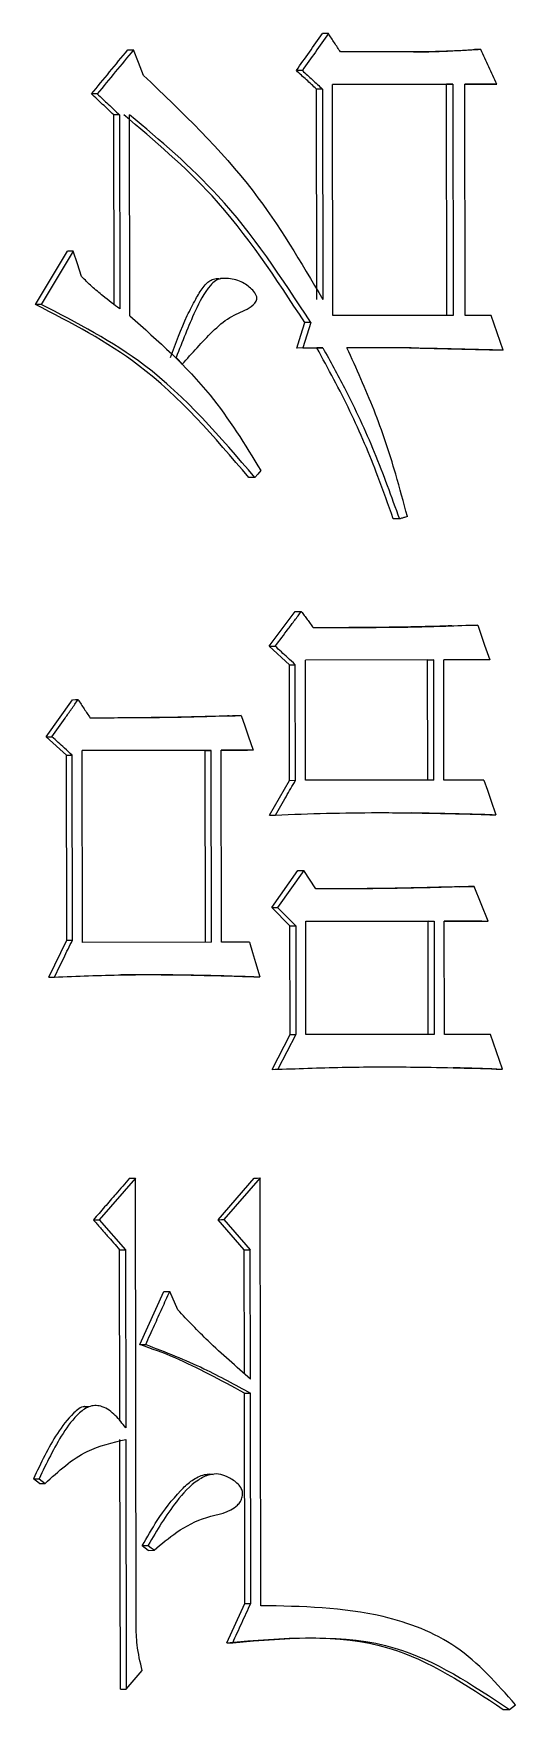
# Model space of a CAD drawing. Header units: millimetres. Extents: x 2384 to 4064, y 886 to 2074.
# Drawn here: x 2949.31 to 2951.57, y 1065.26 to 1073.1 of the extents above; entities that cross this region are included whole.
import ezdxf

# ---------------------------------------------------------------- set-up
doc = ezdxf.new("R2010")
doc.units = ezdxf.units.MM

msp = doc.modelspace()

# ---------------------------------------------------------------- linework, layer by layer
at = {"color": 7, "linetype": 'Continuous', "lineweight": 25}
for p, q in [((2951.1069, 1073.0147), (2950.7502, 1073.0143)), ((2951.4069, 1073.0258), (2951.3779, 1073.0256)), ((2950.6395, 1071.8565), (2950.6378, 1072.8409)), ((2950.6659, 1072.8411), (2950.6676, 1071.8567)), ((2950.7128, 1072.8628), (2951.276, 1072.8634)), ((2951.2472, 1072.8632), (2950.7128, 1072.8626)), ((2950.7147, 1071.7811), (2950.7128, 1072.8628)), ((2951.249, 1071.7815), (2951.2472, 1072.8632)), ((2951.276, 1072.8634), (2951.2778, 1071.7817)), ((2951.3322, 1072.8635), (2951.4822, 1072.8637)), ((2951.3341, 1071.7818), (2951.3322, 1072.8635)), ((2951.4531, 1072.8634), (2951.3322, 1072.8633)), ((2949.6898, 1071.833), (2949.6883, 1072.7208)), ((2949.7151, 1072.721), (2949.7166, 1071.8123)), ((2949.7638, 1071.7798), (2949.7622, 1072.721)), ((2950.2159, 1071.9549), (2950.1881, 1071.9546)), ((2949.3484, 1071.8335), (2949.3221, 1071.8332)), ((2950.6113, 1071.7484), (2950.5833, 1071.7481)), ((2951.2778, 1071.7817), (2950.7147, 1071.7811)), ((2951.4559, 1071.7819), (2951.3341, 1071.7818)), ((2950.5739, 1071.6294), (2950.546, 1071.6292)), ((2950.6399, 1071.6293), (2950.546, 1071.6292)), ((2950.5739, 1071.6294), (2950.6679, 1071.6296)), ((2950.6679, 1071.6296), (2950.6399, 1071.6293)), ((2951.0811, 1071.63), (2950.7807, 1071.6297)), ((2951.0526, 1071.6298), (2950.7808, 1071.6295)), ((2951.0811, 1071.63), (2951.0525, 1071.6298)), ((2950.3492, 1071.0234), (2950.3216, 1071.0232)), ((2951.0262, 1070.8295), (2950.9977, 1070.8293)), ((2950.4169, 1070.2336), (2950.5387, 1070.396)), ((2951.223, 1070.328), (2951.3638, 1070.3321)), ((2951.3638, 1070.3321), (2951.3928, 1070.3323)), ((2950.4169, 1070.2336), (2950.4447, 1070.2339)), ((2950.511, 1070.1472), (2950.4169, 1070.2336)), ((2951.1868, 1070.1698), (2950.5858, 1070.1691)), ((2951.1581, 1070.1696), (2950.5858, 1070.1689)), ((2950.5868, 1069.6066), (2950.5858, 1070.1691)), ((2951.1581, 1070.1696), (2951.1868, 1070.1698)), ((2951.159, 1069.6071), (2951.1581, 1070.1696)), ((2951.1878, 1069.6073), (2951.1868, 1070.1698)), ((2951.4493, 1070.1701), (2951.2337, 1070.1699)), ((2951.2346, 1069.6074), (2951.2337, 1070.1699)), ((2951.4202, 1070.1699), (2951.2337, 1070.1697)), ((2951.4493, 1070.1701), (2951.4202, 1070.1699)), ((2950.511, 1070.1472), (2950.5388, 1070.1474)), ((2950.5119, 1069.6063), (2950.511, 1070.1472)), ((2950.5398, 1069.6066), (2950.5388, 1070.1474)), ((2949.3727, 1069.8105), (2949.495, 1069.9837)), ((2950.2182, 1069.9078), (2950.2577, 1069.9089)), ((2950.2577, 1069.9089), (2950.2852, 1069.9092)), ((2949.3727, 1069.8105), (2949.3991, 1069.8107)), ((2949.4672, 1069.7241), (2949.3727, 1069.8105)), ((2949.4672, 1069.7241), (2949.4937, 1069.7243)), ((2949.4687, 1068.8587), (2949.4672, 1069.7241)), ((2949.4952, 1068.8589), (2949.4937, 1069.7243)), ((2950.1443, 1069.7467), (2949.5409, 1069.746)), ((2950.1169, 1069.7465), (2949.5409, 1069.7458)), ((2949.5424, 1068.8482), (2949.5409, 1069.746)), ((2950.1169, 1069.7465), (2950.1443, 1069.7467)), ((2950.1185, 1068.8487), (2950.1169, 1069.7465)), ((2950.1458, 1068.8489), (2950.1443, 1069.7467)), ((2950.342, 1069.747), (2950.1914, 1069.7468)), ((2950.1929, 1068.849), (2950.1914, 1069.7468)), ((2950.3144, 1069.7467), (2950.1914, 1069.7466)), ((2950.342, 1069.747), (2950.3144, 1069.7467)), ((2950.4183, 1069.444), (2950.5119, 1069.6063)), ((2950.5119, 1069.6063), (2950.5398, 1069.6066)), ((2951.1878, 1069.6073), (2950.5868, 1069.6066)), ((2951.4221, 1069.6076), (2951.2346, 1069.6074)), ((2951.4495, 1069.4452), (2951.4786, 1069.4454)), ((2950.4284, 1069.0113), (2950.5502, 1069.1845)), ((2950.5781, 1069.1847), (2950.4561, 1069.0115)), ((2950.6347, 1069.0983), (2950.5781, 1069.1847)), ((2951.3064, 1069.1086), (2951.3472, 1069.1097)), ((2951.442, 1068.9478), (2951.3761, 1069.11)), ((2950.5131, 1068.9249), (2950.4284, 1069.0113)), ((2950.4561, 1069.0115), (2950.5409, 1068.9251)), ((2950.5139, 1068.4164), (2950.5131, 1068.9249)), ((2950.5409, 1068.9251), (2950.5418, 1068.4167)), ((2950.5879, 1068.9468), (2951.1889, 1068.9475)), ((2951.1602, 1068.9472), (2950.5879, 1068.9466)), ((2950.5888, 1068.4167), (2950.5879, 1068.9468)), ((2951.1602, 1068.9472), (2951.1889, 1068.9475)), ((2951.1611, 1068.4172), (2951.1602, 1068.9472)), ((2951.1889, 1068.9475), (2951.1898, 1068.4174)), ((2951.2358, 1068.9475), (2951.442, 1068.9478)), ((2951.2367, 1068.4175), (2951.2358, 1068.9475)), ((2951.4129, 1068.9475), (2951.2358, 1068.9473)), ((2951.4129, 1068.9475), (2951.442, 1068.9478)), ((2949.3841, 1068.6855), (2949.4687, 1068.8587)), ((2949.4687, 1068.8587), (2949.4952, 1068.8589)), ((2950.1458, 1068.8489), (2949.5424, 1068.8482)), ((2950.3247, 1068.8491), (2950.1929, 1068.849)), ((2950.3444, 1068.6867), (2950.372, 1068.6869)), ((2950.4297, 1068.2541), (2950.5139, 1068.4164)), ((2950.5418, 1068.4167), (2950.4574, 1068.2543)), ((2950.5139, 1068.4164), (2950.5418, 1068.4167)), ((2951.1898, 1068.4174), (2950.5888, 1068.4167)), ((2951.4523, 1068.4177), (2951.2367, 1068.4175)), ((2951.5087, 1068.2555), (2951.4523, 1068.4177)), ((2951.4796, 1068.2553), (2951.5087, 1068.2555)), ((2949.7896, 1067.7451), (2949.6201, 1067.5502)), ((2949.7931, 1065.6574), (2949.7896, 1067.7451)), ((2950.1771, 1067.5507), (2950.346, 1067.7456)), ((2950.3736, 1067.7458), (2950.2045, 1067.5509)), ((2950.377, 1065.7446), (2950.3736, 1067.7458)), ((2949.6201, 1067.5502), (2949.743, 1067.4097)), ((2950.2996, 1067.4102), (2950.1771, 1067.5507)), ((2950.2045, 1067.5509), (2950.3271, 1067.4104)), ((2949.7175, 1066.6088), (2949.7162, 1067.4095)), ((2949.743, 1067.4097), (2949.7444, 1066.5768)), ((2950.3005, 1066.8291), (2950.2996, 1067.4102)), ((2950.3282, 1066.8046), (2950.3271, 1067.4104)), ((2949.8111, 1066.9661), (2949.9237, 1067.215)), ((2949.9886, 1067.1288), (2949.9508, 1067.2153)), ((2949.8111, 1066.9661), (2949.8381, 1066.9663)), ((2950.3007, 1066.7395), (2950.3283, 1066.7397)), ((2950.3024, 1065.7551), (2950.3007, 1066.7395)), ((2950.33, 1065.7554), (2950.3283, 1066.7397)), ((2949.5718, 1066.6752), (2949.5452, 1066.675)), ((2949.7197, 1065.3542), (2949.7177, 1066.5225)), ((2949.7445, 1066.5227), (2949.7465, 1065.3544)), ((2949.3126, 1066.3381), (2949.3389, 1066.3383)), ((2949.341, 1066.3165), (2949.3126, 1066.3381)), ((2949.3389, 1066.3383), (2949.3673, 1066.3167)), ((2950.1397, 1066.3575), (2950.112, 1066.3572)), ((2949.341, 1066.3165), (2949.3673, 1066.3167)), ((2949.849, 1066.0253), (2949.8221, 1066.025)), ((2949.8504, 1066.0034), (2949.8221, 1066.025)), ((2949.8503, 1066.0035), (2949.8773, 1066.0037)), ((2950.2181, 1065.5712), (2950.3024, 1065.7551)), ((2950.3024, 1065.7551), (2950.33, 1065.7554)), ((2950.2181, 1065.5712), (2950.2456, 1065.5714)), ((2949.7465, 1065.3544), (2949.8218, 1065.4411)), ((2949.7197, 1065.3542), (2949.7465, 1065.3544)), ((2951.5419, 1065.2592), (2951.57, 1065.2808))]:
    msp.add_line(p, q, dxfattribs=at)
at = {"color": 7, "linetype": 'Continuous', "lineweight": 25, "flags": 128}
for points in [[(2950.6936, 1073.1007), (2950.6779, 1073.1006), (2950.6656, 1073.1005)], [(2949.7537, 1073.0237), (2949.7688, 1073.0238), (2949.7806, 1073.0239)], [(2949.8279, 1072.905), (2949.8043, 1072.9645), (2949.7806, 1073.0239)], [(2950.5717, 1072.9275), (2950.5561, 1072.9274), (2950.5438, 1072.9273)], [(2950.6659, 1072.8411), (2950.6502, 1072.841), (2950.6378, 1072.8409)], [(2951.276, 1072.8634), (2951.2598, 1072.8633), (2951.2472, 1072.8632)], [(2951.4822, 1072.8637), (2951.4659, 1072.8635), (2951.4531, 1072.8634)], [(2949.6111, 1072.8182), (2949.5962, 1072.8181), (2949.5845, 1072.818)], [(2949.7151, 1072.721), (2949.7001, 1072.7209), (2949.6883, 1072.7208)], [(2949.4991, 1072.0825), (2949.4843, 1072.0824), (2949.4726, 1072.0823)], [(2949.5371, 1071.9636), (2949.5181, 1072.023), (2949.4991, 1072.0825)], [(2950.546, 1071.6292), (2950.5647, 1071.6887), (2950.5833, 1071.7481)], [(2950.6113, 1071.7484), (2950.5926, 1071.689), (2950.5739, 1071.6294)], [(2951.5124, 1071.6197), (2951.4841, 1071.7008), (2951.4559, 1071.7819)], [(2950.0094, 1071.553), (2950.0021, 1071.5613), (2949.9915, 1071.5734), (2949.981, 1071.5855)], [(2951.5124, 1071.6197), (2951.4961, 1071.6196), (2951.4832, 1071.6195)], [(2950.3773, 1071.0558), (2950.3633, 1071.0396), (2950.3492, 1071.0234)], [(2950.5387, 1070.396), (2950.5544, 1070.3962), (2950.5666, 1070.3963)], [(2951.3928, 1070.3323), (2951.4091, 1070.2853), (2951.4255, 1070.2383), (2951.4493, 1070.1701)], [(2949.495, 1069.9837), (2949.5099, 1069.9839), (2949.5216, 1069.984)], [(2950.2852, 1069.9092), (2950.3017, 1069.8622), (2950.3181, 1069.8152), (2950.342, 1069.747)], [(2951.4221, 1069.6076), (2951.4385, 1069.5606), (2951.4549, 1069.5136), (2951.4786, 1069.4454)], [(2950.4183, 1069.444), (2950.4338, 1069.4441), (2950.446, 1069.4442)], [(2950.5502, 1069.1845), (2950.5658, 1069.1846), (2950.5781, 1069.1847)], [(2951.3472, 1069.1097), (2951.3634, 1069.1099), (2951.3761, 1069.11)], [(2950.4284, 1069.0113), (2950.4439, 1069.0114), (2950.4561, 1069.0115)], [(2950.5131, 1068.9249), (2950.5287, 1068.925), (2950.5409, 1068.9251)], [(2950.3247, 1068.8491), (2950.3387, 1068.8013), (2950.3526, 1068.7534), (2950.372, 1068.6869)], [(2949.3841, 1068.6855), (2949.3989, 1068.6857), (2949.4105, 1068.6858)], [(2950.4297, 1068.2541), (2950.4452, 1068.2542), (2950.4574, 1068.2543)], [(2949.7627, 1067.7449), (2949.7777, 1067.745), (2949.7896, 1067.7451)], [(2950.346, 1067.7456), (2950.3615, 1067.7457), (2950.3736, 1067.7458)], [(2949.5934, 1067.55), (2949.6084, 1067.5501), (2949.6201, 1067.5502)], [(2950.1771, 1067.5507), (2950.1925, 1067.5508), (2950.2045, 1067.5509)], [(2949.7162, 1067.4095), (2949.7312, 1067.4096), (2949.743, 1067.4097)], [(2950.2996, 1067.4102), (2950.315, 1067.4103), (2950.3271, 1067.4104)], [(2949.9237, 1067.215), (2949.9388, 1067.2152), (2949.9508, 1067.2153)], [(2949.8774, 1066.0037), (2949.8632, 1066.0145), (2949.8491, 1066.0253)], [(2951.5128, 1065.259), (2951.5234, 1065.259), (2951.5327, 1065.2591), (2951.5419, 1065.2592)]]:
    msp.add_lwpolyline(points, dxfattribs=at)
at = {"color": 7, "linetype": 'Continuous', "lineweight": 25}
for points, knots in [([(2950.5438, 1072.9273), (2950.5641, 1072.9562), (2950.6047, 1073.0139), (2950.6453, 1073.0716), (2950.6656, 1073.1005)], [0, 0, 0, 0, 0.5, 1, 1, 1, 1]), ([(2950.6936, 1073.1007), (2950.6733, 1073.0719), (2950.6327, 1073.0141), (2950.592, 1072.9564), (2950.5717, 1072.9275)], [0, 0, 0, 0, 0.5, 1, 1, 1, 1]), ([(2950.7502, 1073.0143), (2950.7407, 1073.0287), (2950.7219, 1073.0575), (2950.703, 1073.0863), (2950.6936, 1073.1007)], [0, 0, 0, 0, 0.5000002, 1, 1, 1, 1]), ([(2949.5845, 1072.818), (2949.6127, 1072.8523), (2949.6691, 1072.9209), (2949.7255, 1072.9894), (2949.7537, 1073.0237)], [0, 0, 0, 0, 0.5, 1, 1, 1, 1]), ([(2949.7806, 1073.0239), (2949.7524, 1072.9897), (2949.6959, 1072.9211), (2949.6394, 1072.8525), (2949.6111, 1072.8182)], [0, 0, 0, 0, 0.5, 1, 1, 1, 1]), ([(2951.0921, 1073.0147), (2951.1197, 1073.015), (2951.1813, 1073.0156), (2951.2765, 1073.0196), (2951.3441, 1073.0236), (2951.3779, 1073.0256)], [0, 0, 0, 0, 0.289748, 0.644811, 1, 1, 1, 1]), ([(2951.4069, 1073.0258), (2951.3745, 1073.0239), (2951.3083, 1073.02), (2951.2083, 1073.0157), (2951.1407, 1073.015), (2951.1069, 1073.0147)], [0, 0, 0, 0, 0.325196, 0.662509, 1, 1, 1, 1]), ([(2951.4822, 1072.8637), (2951.4696, 1072.8907), (2951.4445, 1072.9448), (2951.4195, 1072.9988), (2951.4069, 1073.0258)], [0, 0, 0, 0, 0.499999, 1, 1, 1, 1]), ([(2950.6378, 1072.8409), (2950.6222, 1072.8553), (2950.5908, 1072.8841), (2950.5595, 1072.9129), (2950.5438, 1072.9273)], [0, 0, 0, 0, 0.5, 1, 1, 1, 1]), ([(2950.5717, 1072.9275), (2950.5874, 1072.9131), (2950.6188, 1072.8843), (2950.6502, 1072.8555), (2950.6659, 1072.8411)], [0, 0, 0, 0, 0.499998, 1, 1, 1, 1]), ([(2949.8279, 1072.905), (2950.0088, 1072.7324), (2950.3347, 1072.4217), (2950.565, 1072.0306), (2950.6674, 1071.8566)], [0, 0, 0, 0, 0.555354, 1, 1, 1, 1]), ([(2949.6883, 1072.7208), (2949.671, 1072.737), (2949.6364, 1072.7694), (2949.6018, 1072.8018), (2949.5845, 1072.818)], [0, 0, 0, 0, 0.5, 1, 1, 1, 1]), ([(2949.6111, 1072.8182), (2949.6285, 1072.802), (2949.6631, 1072.7696), (2949.6978, 1072.7372), (2949.7151, 1072.721)], [0, 0, 0, 0, 0.499998, 1, 1, 1, 1]), ([(2950.5833, 1071.7481), (2950.4483, 1071.955), (2950.2093, 1072.3211), (2949.879, 1072.5996), (2949.7354, 1072.7207)], [0, 0, 0, 0, 0.565057, 1, 1, 1, 1]), ([(2950.6113, 1071.7484), (2950.4761, 1071.9553), (2950.2367, 1072.3214), (2949.9061, 1072.5999), (2949.7622, 1072.721)], [0, 0, 0, 0, 0.564995, 1, 1, 1, 1]), ([(2949.3221, 1071.8333), (2949.3472, 1071.8748), (2949.3974, 1071.9578), (2949.4475, 1072.0408), (2949.4726, 1072.0823)], [0, 0, 0, 0, 0.5, 1, 1, 1, 1]), ([(2949.4991, 1072.0825), (2949.474, 1072.041), (2949.4238, 1071.958), (2949.3736, 1071.875), (2949.3485, 1071.8335)], [0, 0, 0, 0, 0.5, 1, 1, 1, 1]), ([(2949.7166, 1071.8123), (2949.6901, 1071.8323), (2949.6456, 1071.8657), (2949.5859, 1071.9165), (2949.5534, 1071.9479), (2949.5371, 1071.9636)], [0, 0, 0, 0, 0.424754, 0.712014, 1, 1, 1, 1]), ([(2949.9538, 1071.5853), (2949.9785, 1071.6513), (2950.0135, 1071.7446), (2950.0684, 1071.8523), (2950.0999, 1071.9049), (2950.1259, 1071.9367), (2950.1496, 1071.951), (2950.1707, 1071.9558), (2950.1835, 1071.9538), (2950.1881, 1071.9531)], [0, 0, 0, 0, 0.457571, 0.647016, 0.786989, 0.85861, 0.913637, 0.968567, 1, 1, 1, 1]), ([(2950.0094, 1071.553), (2950.0554, 1071.605), (2950.1244, 1071.683), (2950.2254, 1071.7754), (2950.3003, 1071.8021), (2950.3432, 1071.8291), (2950.356, 1071.848), (2950.359, 1071.8582), (2950.3581, 1071.8698), (2950.3508, 1071.8865), (2950.3281, 1071.913), (2950.2837, 1071.9437), (2950.2309, 1071.9558), (2950.1892, 1071.9549), (2950.1618, 1071.9441), (2950.1159, 1071.8964), (2950.0542, 1071.7744), (2950.0091, 1071.6582), (2949.9809, 1071.5855)], [0, 0, 0, 0, 0.187598, 0.281274, 0.363559, 0.404897, 0.415316, 0.423913, 0.432539, 0.445487, 0.471594, 0.525453, 0.589419, 0.616919, 0.639174, 0.667929, 0.792359, 1, 1, 1, 1]), ([(2950.3216, 1071.0232), (2950.1599, 1071.2125), (2949.8742, 1071.5473), (2949.4893, 1071.7466), (2949.3221, 1071.8332)], [0, 0, 0, 0, 0.565596, 1, 1, 1, 1]), ([(2950.3492, 1071.0234), (2950.1873, 1071.2127), (2949.9012, 1071.5476), (2949.5158, 1071.7469), (2949.3484, 1071.8335)], [0, 0, 0, 0, 0.565519, 1, 1, 1, 1]), ([(2949.7638, 1071.7798), (2949.8963, 1071.6626), (2950.1348, 1071.4516), (2950.3027, 1071.1776), (2950.3773, 1071.0558)], [0, 0, 0, 0, 0.555264, 1, 1, 1, 1]), ([(2950.9977, 1070.8293), (2950.9742, 1070.8958), (2950.9136, 1071.0669), (2950.7994, 1071.337), (2950.6932, 1071.5317), (2950.6399, 1071.6293)], [0, 0, 0, 0, 0.240512, 0.619057, 1, 1, 1, 1]), ([(2950.6679, 1071.6296), (2950.7022, 1071.5675), (2950.7895, 1071.4089), (2950.9131, 1071.1432), (2950.9884, 1070.9343), (2951.0262, 1070.8295)], [0, 0, 0, 0, 0.242868, 0.620238, 1, 1, 1, 1]), ([(2951.0637, 1070.8404), (2951.0459, 1070.9068), (2951.0009, 1071.0751), (2950.9124, 1071.3415), (2950.8247, 1071.5334), (2950.7807, 1071.6297)], [0, 0, 0, 0, 0.245072, 0.621096, 1, 1, 1, 1]), ([(2951.4832, 1071.6195), (2951.4546, 1071.6202), (2951.3686, 1071.6222), (2951.225, 1071.6257), (2951.11, 1071.6284), (2951.0526, 1071.6298)], [0, 0, 0, 0, 0.1996489, 0.5998233, 1, 1, 1, 1]), ([(2951.0811, 1071.63), (2951.1385, 1071.6287), (2951.2391, 1071.6263), (2951.3828, 1071.6228), (2951.4692, 1071.6208), (2951.5124, 1071.6197)], [0, 0, 0, 0, 0.398779, 0.699389, 1, 1, 1, 1]), ([(2951.0637, 1070.8404), (2951.0606, 1070.8395), (2951.0528, 1070.8372), (2951.0403, 1070.8336), (2951.0309, 1070.8309), (2951.0262, 1070.8295)], [0, 0, 0, 0, 0.25, 0.625, 1, 1, 1, 1]), ([(2950.4447, 1070.2339), (2950.465, 1070.2609), (2950.4955, 1070.3015), (2950.5361, 1070.3557), (2950.5565, 1070.3827), (2950.5666, 1070.3963)], [0, 0, 0, 0, 0.5, 0.75, 1, 1, 1, 1]), ([(2950.5666, 1070.3963), (2950.5713, 1070.39), (2950.5808, 1070.3774), (2950.5949, 1070.3584), (2950.609, 1070.3395), (2950.6185, 1070.3269), (2950.6232, 1070.3206)], [0, 0, 0, 0, 0.25, 0.5, 0.750001, 1, 1, 1, 1]), ([(2951.3928, 1070.3323), (2951.2935, 1070.3286), (2951.1158, 1070.3219), (2950.8591, 1070.3199), (2950.7018, 1070.3204), (2950.6232, 1070.3206)], [0, 0, 0, 0, 0.387747, 0.693846, 1, 1, 1, 1]), ([(2951.271, 1070.329), (2951.271, 1070.329), (2951.2709, 1070.329), (2951.2701, 1070.329), (2951.2643, 1070.3289), (2951.1636, 1070.3259), (2951.017, 1070.3223), (2950.8534, 1070.321), (2950.7374, 1070.3206), (2950.6894, 1070.3205), (2950.6581, 1070.3205)], [0, 0, 0, 0, 0.001384, 0.004969, 0.009192, 0.04134, 0.466887, 0.713906, 0.81346, 1, 1, 1, 1]), ([(2950.5388, 1070.1474), (2950.5268, 1070.1585), (2950.5051, 1070.1784), (2950.4737, 1070.2072), (2950.4543, 1070.225), (2950.4447, 1070.2339)], [0, 0, 0, 0, 0.382635, 0.691318, 1, 1, 1, 1]), ([(2949.3991, 1069.8107), (2949.4195, 1069.8396), (2949.4502, 1069.8829), (2949.491, 1069.9407), (2949.5114, 1069.9695), (2949.5216, 1069.984)], [0, 0, 0, 0, 0.4999999, 0.75, 1, 1, 1, 1]), ([(2949.5216, 1069.984), (2949.5263, 1069.9768), (2949.5358, 1069.9624), (2949.55, 1069.9407), (2949.5642, 1069.9191), (2949.5736, 1069.9047), (2949.5784, 1069.8975)], [0, 0, 0, 0, 0.2500001, 0.5000003, 0.7500004, 1, 1, 1, 1]), ([(2950.2852, 1069.9092), (2950.1781, 1069.9057), (2950.0173, 1069.9005), (2949.7816, 1069.8984), (2949.6531, 1069.8978), (2949.5784, 1069.8975)], [0, 0, 0, 0, 0.455483, 0.683214, 1, 1, 1, 1]), ([(2950.2285, 1069.9078), (2950.2285, 1069.9078), (2950.2287, 1069.9079), (2950.2279, 1069.9078), (2950.2253, 1069.9078), (2950.2127, 1069.9074), (2950.1067, 1069.9044), (2949.958, 1069.9007), (2949.7963, 1069.8988), (2949.7261, 1069.8983), (2949.7075, 1069.8982)], [0, 0, 0, 0, 0.001205, 0.007642, 0.013824, 0.027303, 0.103547, 0.586764, 0.89035, 1, 1, 1, 1]), ([(2949.4937, 1069.7243), (2949.4816, 1069.7353), (2949.4599, 1069.7553), (2949.4283, 1069.7841), (2949.4089, 1069.8019), (2949.3991, 1069.8107)], [0, 0, 0, 0, 0.382635, 0.691318, 1, 1, 1, 1]), ([(2950.446, 1069.4442), (2950.4542, 1069.4585), (2950.4707, 1069.487), (2950.502, 1069.5412), (2950.525, 1069.581), (2950.5398, 1069.6066)], [0, 0, 0, 0, 0.263834, 0.527668, 1, 1, 1, 1]), ([(2950.446, 1069.4442), (2950.5258, 1069.4472), (2950.6854, 1069.4531), (2950.9375, 1069.4565), (2951.2019, 1069.4528), (2951.3864, 1069.4479), (2951.4786, 1069.4454)], [0, 0, 0, 0, 0.231566, 0.463148, 0.731542, 1, 1, 1, 1]), ([(2951.4495, 1069.4452), (2951.4395, 1069.4454), (2951.4244, 1069.4459), (2951.4043, 1069.4464), (2951.3893, 1069.4468), (2951.3742, 1069.4472), (2951.3591, 1069.4476), (2951.3441, 1069.448), (2951.329, 1069.4484), (2951.3139, 1069.4487), (2951.2989, 1069.4491), (2951.2838, 1069.4495), (2951.2687, 1069.4499), (2951.2536, 1069.4502), (2951.2386, 1069.4506), (2951.2185, 1069.451), (2951.1661, 1069.4522), (2951.1188, 1069.4529), (2951.0815, 1069.4536)], [0, 0, 0, 0, 0.081923, 0.122885, 0.163846, 0.204808, 0.245769, 0.286731, 0.327693, 0.368654, 0.409616, 0.450577, 0.491539, 0.5325, 0.573462, 0.614423, 0.696346, 1, 1, 1, 1]), ([(2951.3761, 1069.11), (2951.2387, 1069.1059), (2951.0466, 1069.1001), (2950.7993, 1069.0989), (2950.6895, 1069.0985), (2950.6347, 1069.0983)], [0, 0, 0, 0, 0.5564808, 0.7782386, 1, 1, 1, 1]), ([(2951.3214, 1069.1087), (2951.3214, 1069.1088), (2951.3216, 1069.1088), (2951.3203, 1069.1087), (2951.3147, 1069.1086), (2951.2123, 1069.1058), (2951.0457, 1069.1013), (2950.8658, 1069.0995), (2950.7743, 1069.0989), (2950.7297, 1069.0986), (2950.7075, 1069.0985), (2950.6955, 1069.0985)], [0, 0, 0, 0, 0.001502, 0.005479, 0.014558, 0.040976, 0.490403, 0.759245, 0.864712, 0.927069, 1, 1, 1, 1]), ([(2949.4105, 1068.6858), (2949.4178, 1068.7006), (2949.4323, 1068.7303), (2949.4605, 1068.7881), (2949.4815, 1068.8309), (2949.4952, 1068.8589)], [0, 0, 0, 0, 0.2574409, 0.5148817, 1, 1, 1, 1]), ([(2949.4105, 1068.6858), (2949.5172, 1068.6901), (2949.7309, 1068.6989), (2950.0516, 1068.6964), (2950.2652, 1068.6901), (2950.372, 1068.6869)], [0, 0, 0, 0, 0.33259, 0.666186, 1, 1, 1, 1]), ([(2950.3444, 1068.6867), (2950.2369, 1068.6901), (2950.0296, 1068.6967), (2949.8218, 1068.6962), (2949.7218, 1068.696)], [0, 0, 0, 0, 0.518523, 1, 1, 1, 1]), ([(2950.4574, 1068.2543), (2950.5642, 1068.2582), (2950.7776, 1068.2658), (2951.0596, 1068.2662), (2951.3033, 1068.2613), (2951.4402, 1068.2574), (2951.5087, 1068.2555)], [0, 0, 0, 0, 0.304153, 0.608343, 0.804164, 1, 1, 1, 1]), ([(2951.4796, 1068.2553), (2951.4663, 1068.2558), (2951.4464, 1068.2564), (2951.4198, 1068.2573), (2951.3999, 1068.2579), (2951.3799, 1068.2585), (2951.3533, 1068.2594), (2951.3201, 1068.2604), (2951.293, 1068.2611), (2951.2792, 1068.2615), (2951.2787, 1068.2615)], [0, 0, 0, 0, 0.1986, 0.2979, 0.397199, 0.496499, 0.595799, 0.794399, 0.992998, 1, 1, 1, 1]), ([(2949.7627, 1067.7449), (2949.7412, 1067.7201), (2949.7023, 1067.6753), (2949.6458, 1067.6103), (2949.6109, 1067.5701), (2949.5934, 1067.55)], [0, 0, 0, 0, 0.380988, 0.690494, 1, 1, 1, 1]), ([(2949.5934, 1067.55), (2949.6042, 1067.5376), (2949.6258, 1067.5129), (2949.6667, 1067.4661), (2949.6968, 1067.4316), (2949.7162, 1067.4095)], [0, 0, 0, 0, 0.2637638, 0.5275275, 1, 1, 1, 1]), ([(2949.8381, 1066.9663), (2949.8517, 1066.9965), (2949.8773, 1067.0531), (2949.9149, 1067.136), (2949.9388, 1067.1888), (2949.9508, 1067.2153)], [0, 0, 0, 0, 0.363442, 0.681721, 1, 1, 1, 1]), ([(2950.3282, 1066.8046), (2950.2949, 1066.834), (2950.2284, 1066.8927), (2950.1125, 1066.9978), (2950.0352, 1067.0795), (2949.9886, 1067.1288)], [0, 0, 0, 0, 0.283865, 0.567758, 1, 1, 1, 1]), ([(2950.3007, 1066.7395), (2950.2453, 1066.7692), (2950.1383, 1066.8265), (2949.977, 1066.9076), (2949.8665, 1066.9466), (2949.8111, 1066.9661)], [0, 0, 0, 0, 0.348655, 0.673388, 1, 1, 1, 1]), ([(2949.8381, 1066.9663), (2949.93, 1066.9313), (2950.0602, 1066.8816), (2950.2201, 1066.7977), (2950.2922, 1066.7591), (2950.3283, 1066.7397)], [0, 0, 0, 0, 0.546201, 0.773057, 1, 1, 1, 1]), ([(2949.5543, 1066.6774), (2949.5535, 1066.6773), (2949.5334, 1066.675), (2949.4833, 1066.632), (2949.399, 1066.5226), (2949.3469, 1066.4114), (2949.3126, 1066.3381)], [0, 0, 0, 0, 0.00635, 0.146099, 0.436858, 1, 1, 1, 1]), ([(2949.7444, 1066.5768), (2949.7291, 1066.597), (2949.6989, 1066.6367), (2949.6496, 1066.6734), (2949.6068, 1066.6825), (2949.5679, 1066.6776), (2949.5093, 1066.635), (2949.4258, 1066.521), (2949.3734, 1066.4109), (2949.3389, 1066.3383)], [0, 0, 0, 0, 0.1207835, 0.2379421, 0.2842431, 0.3308199, 0.4249814, 0.6208103, 1, 1, 1, 1]), ([(2949.3673, 1066.3167), (2949.4296, 1066.3738), (2949.5398, 1066.4749), (2949.6825, 1066.5082), (2949.7445, 1066.5227)], [0, 0, 0, 0, 0.5653913, 1, 1, 1, 1]), ([(2949.8221, 1066.025), (2949.8447, 1066.0649), (2949.8968, 1066.1567), (2949.9745, 1066.2569), (2950.0475, 1066.3294), (2950.0972, 1066.3549), (2950.1354, 1066.3634), (2950.1511, 1066.3591), (2950.1543, 1066.3582)], [0, 0, 0, 0, 0.276617, 0.636782, 0.767293, 0.899342, 0.979407, 1, 1, 1, 1]), ([(2949.8773, 1066.0037), (2949.9119, 1066.0331), (2949.9867, 1066.0967), (2950.1186, 1066.1664), (2950.2381, 1066.1796), (2950.2835, 1066.2319), (2950.2917, 1066.2543), (2950.2924, 1066.2776), (2950.2834, 1066.3004), (2950.2595, 1066.326), (2950.2237, 1066.347), (2950.1795, 1066.3633), (2950.1313, 1066.3585), (2950.0578, 1066.3215), (2949.9579, 1066.208), (2949.8901, 1066.0971), (2949.8495, 1066.026), (2949.849, 1066.0253)], [0, 0, 0, 0, 0.11781, 0.254849, 0.391031, 0.410858, 0.430655, 0.450877, 0.468612, 0.491918, 0.540011, 0.576765, 0.61394, 0.664642, 0.789466, 0.997756, 1, 1, 1, 1]), ([(2950.2456, 1065.5714), (2950.2597, 1065.6021), (2950.2878, 1065.6634), (2950.3159, 1065.7247), (2950.33, 1065.7554)], [0, 0, 0, 0, 0.499883, 1, 1, 1, 1]), ([(2951.57, 1065.2808), (2951.4831, 1065.3795), (2951.3122, 1065.5736), (2950.8848, 1065.7355), (2950.5693, 1065.7412), (2950.377, 1065.7446)], [0, 0, 0, 0, 0.287817, 0.565935, 1, 1, 1, 1]), ([(2949.8218, 1065.4411), (2949.8123, 1065.4808), (2949.7954, 1065.5519), (2949.7938, 1065.6251), (2949.7931, 1065.6574)], [0, 0, 0, 0, 0.5588348, 1, 1, 1, 1]), ([(2950.2181, 1065.5712), (2950.4789, 1065.5941), (2950.9472, 1065.6352), (2951.3391, 1065.3745), (2951.5128, 1065.259)], [0, 0, 0, 0, 0.557003, 1, 1, 1, 1]), ([(2950.2456, 1065.5714), (2950.5067, 1065.5943), (2950.9755, 1065.6354), (2951.3681, 1065.3747), (2951.5419, 1065.2592)], [0, 0, 0, 0, 0.55707, 1, 1, 1, 1])]:
    msp.add_open_spline(points, degree=3, knots=knots, dxfattribs=at)

doc.saveas('drawing.dxf')
